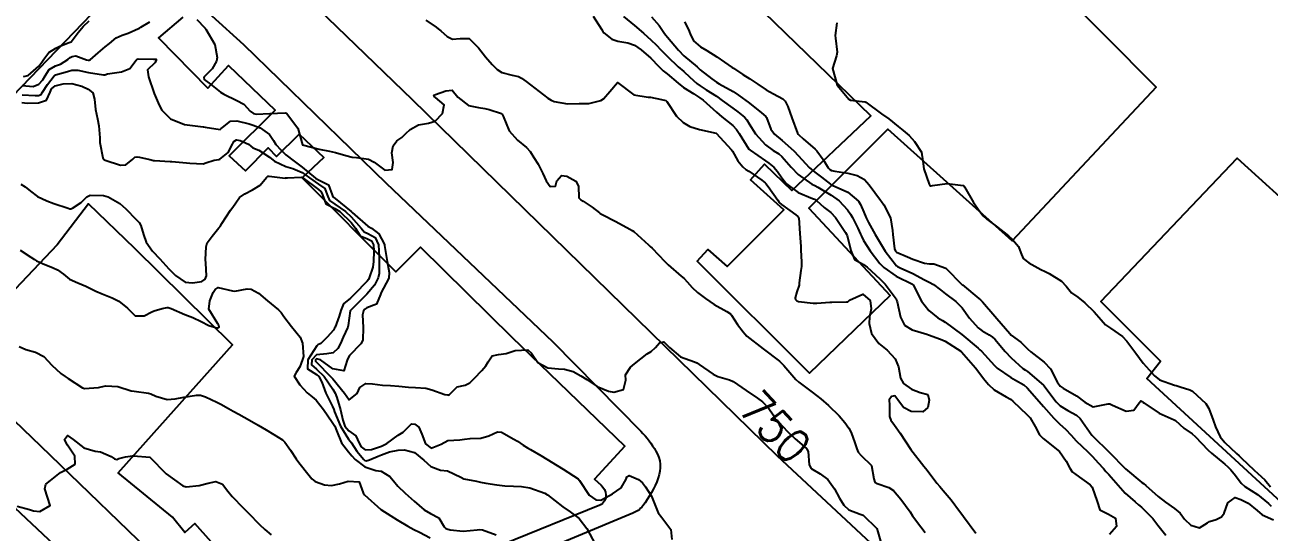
# Model space of a CAD drawing. Header units: metres. Extents: x 307586 to 320046, y 7427249 to 7434250.
# Drawn here: x 316696.3 to 316846.9, y 7432602.8 to 7432664.2 of the extents above; entities that cross this region are included whole.
import ezdxf
from ezdxf.enums import TextEntityAlignment as Align

# ---------------------------------------------------------------- set-up
doc = ezdxf.new("R2010")
doc.units = ezdxf.units.M
doc.header["$MEASUREMENT"] = 0
for name, color, linetype in [('Cotas', 45, 'Continuous'), ('Curvas de Nivel 1m', 11, 'Continuous'), ('Curvas de Nivel 5m', 15, 'Continuous'), ('Edificações', 30, 'Continuous'), ('Vias Primárias', 230, 'Continuous')]:
    doc.layers.add(name, color=color, linetype=linetype)
doc.styles.add('Style-STANDARD', font='STANDARD.shx')

msp = doc.modelspace()

# ---------------------------------------------------------------- linework, layer by layer
at = {"layer": 'Curvas de Nivel 1m', "flags": 128}
for points, elevation in [([(316696, 7432656.87), (316697.34, 7432656.76), (316698.01, 7432657.04), (316698.51, 7432657.58), (316698.8, 7432658.07), (316699.26, 7432658.83), (316700.03, 7432659.25), (316700.64, 7432659.46), (316701.51, 7432660.05), (316701.8, 7432660.29), (316702.05, 7432660.41), (316702.49, 7432660.47), (316703.8, 7432660.01), (316703.99, 7432659.96), (316704.04, 7432659.95), (316704.1, 7432659.95), (316704.22, 7432660.01), (316705.21, 7432660.84), (316706.06, 7432661.56), (316706.55, 7432661.98), (316707.39, 7432662.65), (316708.08, 7432662.98), (316708.81, 7432663.23), (316710.09, 7432663.77), (316710.2, 7432663.83), (316710.37, 7432663.94), (316711.43, 7432664.6)], 749), ([(316696.15, 7432657.98), (316696.73, 7432658.1), (316698.03, 7432659.22), (316698.4, 7432659.72), (316698.64, 7432660.07), (316699.22, 7432660.9), (316700.06, 7432661.41), (316700.49, 7432661.62), (316701.57, 7432662.04), (316701.93, 7432662.17), (316702.07, 7432662.33), (316702.79, 7432663.32), (316703.4, 7432664.02), (316704.1, 7432664.7)], 748), ([(316717.13, 7432664.88), (316718.09, 7432663.86), (316718.12, 7432663.84), (316718.21, 7432663.72), (316719.32, 7432661.83), (316719.6, 7432660.27), (316719.5, 7432659.83), (316718.97, 7432658.9), (316718.02, 7432657.94), (316717.96, 7432657.84), (316718.02, 7432657.61), (316718.8, 7432657.05), (316720, 7432656.1), (316720.41, 7432655.82), (316721.99, 7432655.09), (316722.82, 7432654.63), (316723.58, 7432653.78), (316723.97, 7432653.5), (316724.31, 7432653.42), (316725.97, 7432653.5), (316727.82, 7432653.58), (316727.97, 7432653.53), (316729.35, 7432651.71), (316729.92, 7432649.7), (316731.92, 7432649.2), (316733.19, 7432648.94), (316733.91, 7432648.77), (316735.14, 7432648.41), (316735.91, 7432648.21), (316736.45, 7432648.16), (316737.91, 7432647.98), (316738.6, 7432647.59), (316739.89, 7432646.62), (316740.76, 7432646.7), (316740.88, 7432647.57), (316740.73, 7432648.75), (316740.87, 7432649.57), (316741.33, 7432650.17), (316741.94, 7432650.6), (316742.43, 7432651.07), (316742.94, 7432651.55), (316743.96, 7432652.11), (316745.17, 7432652.31), (316745.96, 7432652.55), (316746.86, 7432653.5), (316747.05, 7432654.56), (316745.99, 7432655.42), (316745.9, 7432655.51), (316745.8, 7432655.71), (316746, 7432655.79), (316747.25, 7432656.24), (316748.01, 7432656.31), (316748.71, 7432655.47), (316749.98, 7432654.48), (316751.2, 7432654.23), (316751.98, 7432654.12), (316752.51, 7432653.97), (316753.97, 7432653.49), (316754.08, 7432653.41), (316754.19, 7432653.18), (316754.92, 7432651.4), (316755.94, 7432650.26), (316757, 7432649.37), (316757.44, 7432648.89), (316757.91, 7432648.19), (316758.43, 7432647.35), (316758.99, 7432646.25), (316759.4, 7432645.34), (316759.87, 7432644.68), (316760.51, 7432644.69), (316760.69, 7432645.33), (316761.23, 7432645.98), (316761.88, 7432645.92), (316762.98, 7432645.3), (316763.29, 7432644.72), (316763.34, 7432643.3), (316763.59, 7432643.03), (316763.85, 7432642.88), (316764.97, 7432642.15), (316765.83, 7432641.46), (316765.94, 7432641.38), (316766.15, 7432641.27), (316767.82, 7432640.44), (316769.53, 7432639.5), (316769.8, 7432639.35), (316770, 7432639.22), (316771.79, 7432637.61), (316771.99, 7432637.41), (316772.21, 7432637.19), (316773.76, 7432635.58), (316774.17, 7432635.17), (316775.74, 7432633.79), (316776.1, 7432633.51), (316776.47, 7432633.14), (316777.04, 7432632.45), (316777.72, 7432631.85), (316778.67, 7432631.11), (316779.7, 7432630.36), (316781.25, 7432629.52), (316781.69, 7432629.25), (316781.82, 7432629.08), (316782.55, 7432627.94), (316783.23, 7432627.06), (316783.42, 7432626.82), (316783.66, 7432626.56), (316785.64, 7432625.03), (316787.62, 7432623.53), (316788.16, 7432622.99), (316789.6, 7432621.3), (316789.95, 7432620.98), (316791.57, 7432619.75), (316792.62, 7432618.94), (316793.56, 7432618.14), (316794.82, 7432616.92), (316795.53, 7432616.08), (316796.02, 7432615.4), (316796.28, 7432614.9), (316796.75, 7432613.65), (316796.98, 7432612.89), (316797.12, 7432612.52), (316797.49, 7432612.1), (316798.74, 7432610.87), (316799.04, 7432609.27), (316799.16, 7432608.86), (316799.44, 7432608.7), (316800.84, 7432608.24), (316801.43, 7432607.85), (316802.31, 7432606.82), (316803.41, 7432605.27), (316803.73, 7432604.81), (316804.73, 7432603.45), (316805.26, 7432602.79)], 749), ([(316744.85, 7432664.78), (316746.1, 7432663.93), (316746.34, 7432663.75), (316746.65, 7432663.5), (316747.43, 7432662.83), (316748.08, 7432662.48), (316748.99, 7432662.56), (316750.08, 7432662.59), (316751.21, 7432661.45), (316752.06, 7432660.34), (316752.87, 7432659.43), (316753.45, 7432658.84), (316754.03, 7432658.45), (316755.29, 7432658.13), (316756.03, 7432657.96), (316756.42, 7432657.78), (316756.99, 7432657.38), (316758.01, 7432656.55), (316759.61, 7432655.34), (316759.99, 7432655.12), (316760.36, 7432654.96), (316761.99, 7432654.67), (316763.4, 7432654.72), (316763.99, 7432654.72), (316764.56, 7432654.71), (316765.99, 7432655.07), (316766.33, 7432655.26), (316767.08, 7432656.18), (316768.02, 7432657.24), (316770, 7432655.76), (316771.73, 7432655.47), (316772, 7432655.46), (316773.35, 7432655.18), (316773.89, 7432655.07), (316773.99, 7432654.97), (316775.18, 7432653.16), (316775.97, 7432652.39), (316776.76, 7432651.94), (316777.96, 7432651.56), (316779.95, 7432651.1), (316781.83, 7432649.08), (316781.92, 7432648.93), (316782.59, 7432647.75), (316783.18, 7432647.06), (316783.56, 7432646.72), (316783.9, 7432646.51), (316785.5, 7432645.43), (316785.88, 7432645.11), (316785.93, 7432645.07), (316785.95, 7432645.03), (316786.24, 7432644.66), (316787.4, 7432643.01), (316787.58, 7432642.73), (316787.85, 7432642.49), (316789.58, 7432641.24), (316789.83, 7432641.04), (316789.89, 7432640.98), (316789.95, 7432640.86), (316790.09, 7432638.98), (316790.2, 7432637.39), (316790.22, 7432636.98), (316790.29, 7432635.49), (316790.28, 7432634.97), (316790.22, 7432634.51), (316790.02, 7432632.98), (316790, 7432632.71), (316789.72, 7432631.91), (316789.52, 7432631.18), (316789.55, 7432630.98), (316789.71, 7432630.82), (316789.93, 7432630.75), (316791.71, 7432630.54), (316792.13, 7432630.53), (316793.71, 7432630.64), (316793.97, 7432630.67), (316795.71, 7432630.7), (316795.89, 7432630.72), (316796.07, 7432630.9), (316797.72, 7432631.62), (316798.61, 7432630.87), (316798.73, 7432629.84), (316798.51, 7432628.87), (316798.46, 7432628.09), (316798.77, 7432626.87), (316799.65, 7432625.66), (316800.63, 7432624.85), (316801.63, 7432623.81), (316802.01, 7432622.83), (316802.24, 7432621.47), (316802.61, 7432620.82), (316803.58, 7432620.14), (316804.65, 7432619.73), (316805.57, 7432619.5), (316805.74, 7432618.79), (316805.55, 7432617.9), (316804.97, 7432617.38), (316803.55, 7432617.41), (316802.64, 7432617.91), (316801.95, 7432618.83), (316801.57, 7432619.31), (316801.17, 7432619.25), (316800.89, 7432618.85), (316800.92, 7432618.21), (316800.91, 7432616.84), (316801.09, 7432616.39), (316801.53, 7432615.79), (316802.21, 7432614.82), (316803.49, 7432612.81), (316805.1, 7432610.79), (316805.47, 7432610.31), (316806.64, 7432608.77), (316807.01, 7432608.34), (316807.43, 7432607.88), (316808.37, 7432606.75), (316809.41, 7432605.37), (316809.68, 7432605.01), (316809.88, 7432604.73), (316811.37, 7432602.71)], 748), ([(316765.09, 7432665.28), (316766.1, 7432663.71), (316766.25, 7432663.42), (316766.36, 7432663.27), (316767.33, 7432662.5), (316768.08, 7432662.24), (316769.26, 7432662.05), (316770.08, 7432661.77), (316770.89, 7432661.21), (316772.06, 7432660.19), (316773.04, 7432659.18), (316773.54, 7432658.68), (316774.03, 7432658.28), (316775.38, 7432657.16), (316776.02, 7432656.64), (316777.27, 7432655.87), (316778, 7432655.41), (316778.38, 7432655.12), (316779.98, 7432653.67), (316780.66, 7432653.09), (316781.96, 7432652.04), (316782.43, 7432651.55), (316782.76, 7432651.07), (316783.92, 7432649.19), (316784.06, 7432649.05), (316785.91, 7432647.76), (316786.35, 7432647.47), (316786.92, 7432647.01), (316787.37, 7432646.48), (316787.89, 7432645.69), (316788.46, 7432644.99), (316789.87, 7432643.95), (316791.61, 7432643.21), (316791.86, 7432643.11), (316792.1, 7432642.96), (316793.04, 7432642.13), (316793.84, 7432641.53), (316794.4, 7432640.92), (316795.62, 7432639.1), (316795.73, 7432638.91), (316795.8, 7432638.69), (316796.18, 7432637.29), (316796.27, 7432636.9), (316796.71, 7432635.84), (316797.77, 7432635.2), (316798.22, 7432634.88), (316799.74, 7432633.48), (316800.41, 7432632.85), (316801.72, 7432631.06), (316801.79, 7432630.92), (316801.82, 7432630.84), (316801.86, 7432630.69), (316802.27, 7432628.83), (316802.74, 7432627.89), (316803.67, 7432627.3), (316805.44, 7432626.79), (316805.66, 7432626.72), (316807.09, 7432626.2), (316807.65, 7432625.93), (316809.55, 7432624.74), (316809.64, 7432624.66), (316811.33, 7432622.72), (316811.61, 7432622.35), (316812.29, 7432621.4), (316812.89, 7432620.7), (316813.58, 7432620.06), (316815.06, 7432619.19), (316815.57, 7432618.9), (316815.85, 7432618.67), (316816.73, 7432617.82), (316817.55, 7432617.08), (316817.93, 7432616.64), (316818.56, 7432615.6), (316819.09, 7432614.62), (316819.52, 7432614.14), (316821.49, 7432612.6), (316822.3, 7432611.4), (316822.76, 7432610.58), (316823.01, 7432610.12), (316823.47, 7432609.79), (316825.21, 7432608.55), (316825.45, 7432608.26), (316826.05, 7432606.54), (316826.39, 7432605.51), (316827.41, 7432605), (316828.27, 7432604.51), (316828.39, 7432603.51), (316827.55, 7432602.52)], 747), ([(316768.76, 7432665.23), (316770.1, 7432664.16), (316771.16, 7432663.21), (316772.08, 7432662.37), (316772.7, 7432661.81), (316773.3, 7432661.18), (316774.06, 7432660.39), (316775.38, 7432659.16), (316776.04, 7432658.57), (316776.78, 7432657.89), (316777.63, 7432657.13), (316778.02, 7432656.83), (316778.75, 7432656.37), (316780, 7432655.59), (316780.69, 7432655.09), (316781.98, 7432654.13), (316782.6, 7432653.69), (316783.38, 7432653.06), (316783.66, 7432652.74), (316783.96, 7432652.24), (316784.73, 7432651.04), (316785.93, 7432649.69), (316786.84, 7432649.02), (316787.53, 7432648.61), (316787.92, 7432648.28), (316789.03, 7432646.99), (316789.89, 7432646.1), (316791.52, 7432644.96), (316791.88, 7432644.78), (316792.24, 7432644.59), (316793.86, 7432643.62), (316794.82, 7432642.92), (316795.84, 7432641.85), (316796.23, 7432641.3), (316796.45, 7432640.9), (316797.09, 7432639.62), (316797.44, 7432638.89), (316797.55, 7432638.63), (316797.8, 7432638.11), (316798.58, 7432636.87), (316799.77, 7432635.33), (316800.25, 7432634.86), (316801.75, 7432633.82), (316803.71, 7432632.83), (316803.73, 7432632.82), (316803.75, 7432632.81), (316803.78, 7432632.77), (316804.79, 7432630.8), (316805.7, 7432629.64), (316806.77, 7432628.77), (316807.36, 7432628.44), (316807.68, 7432628.25), (316809.66, 7432626.74), (316811.65, 7432625.08), (316811.84, 7432624.91), (316812.04, 7432624.71), (316813.62, 7432622.98), (316813.95, 7432622.69), (316815.6, 7432621.56), (316816.16, 7432621.22), (316817.18, 7432620.65), (316817.59, 7432620.31), (316819.02, 7432618.63), (316819.56, 7432618.02), (316820.82, 7432616.61), (316821.54, 7432615.91), (316822.24, 7432615.3), (316822.89, 7432614.58), (316823.51, 7432613.88), (316824.91, 7432612.56), (316825.49, 7432611.98), (316826.17, 7432611.23), (316826.81, 7432610.53), (316827.12, 7432610.18), (316827.47, 7432609.8), (316828.58, 7432608.51), (316829.44, 7432607.55), (316830.63, 7432606.48), (316831.07, 7432606.13), (316831.42, 7432605.83), (316832.77, 7432604.46), (316833.39, 7432603.68), (316834.37, 7432602.44)], 746), ([(316776.11, 7432664.58), (316776.6, 7432663.65), (316776.8, 7432663.14), (316777.23, 7432662.28), (316778.08, 7432661.55), (316778.84, 7432661.11), (316780.06, 7432660.35), (316781.91, 7432659.08), (316782.04, 7432658.98), (316783.19, 7432658.21), (316784.03, 7432657.69), (316785, 7432657.04), (316786.02, 7432656.35), (316786.88, 7432655.88), (316788.01, 7432655.29), (316788.31, 7432655), (316788.64, 7432654.34), (316789.13, 7432652.99), (316789.81, 7432651.13), (316789.88, 7432650.98), (316789.95, 7432650.9), (316790.48, 7432650.44), (316791.93, 7432649.19), (316792.15, 7432648.96), (316792.91, 7432647.94), (316793.5, 7432646.94), (316793.7, 7432646.73), (316793.9, 7432646.61), (316794.32, 7432646.5), (316795.9, 7432646.28), (316797.02, 7432646.01), (316797.89, 7432645.5), (316798.47, 7432644.87), (316799.86, 7432643), (316799.96, 7432642.86), (316800.26, 7432642.44), (316801.05, 7432640.85), (316801.3, 7432639.35), (316801.34, 7432638.84), (316801.53, 7432637.1), (316801.64, 7432636.84), (316801.78, 7432636.71), (316803.1, 7432636.14), (316803.77, 7432635.88), (316805.17, 7432635.39), (316805.77, 7432635.32), (316806.28, 7432635.29), (316807.76, 7432634.76), (316809.73, 7432632.77), (316809.76, 7432632.74), (316811.72, 7432631.12), (316811.94, 7432630.94), (316812.18, 7432630.71), (316813.69, 7432628.98), (316813.93, 7432628.69), (316815.47, 7432626.87), (316815.64, 7432626.67), (316815.66, 7432626.65), (316816.8, 7432625.8), (316817.65, 7432624.98), (316818.01, 7432624.64), (316819.62, 7432623.41), (316820.39, 7432622.61), (316821.26, 7432620.94), (316821.49, 7432620.6), (316821.59, 7432620.49), (316821.95, 7432620.24), (316823.57, 7432619.31), (316824.55, 7432618.56), (316825.56, 7432618.01), (316827.38, 7432618.34), (316827.57, 7432618.36), (316827.89, 7432618.2), (316829.56, 7432617.45), (316830.48, 7432617.57), (316831.13, 7432618.48), (316831.33, 7432618.72), (316831.57, 7432618.58), (316831.63, 7432618.53), (316831.69, 7432618.48), (316833.55, 7432617.23), (316835.38, 7432616.43), (316835.54, 7432616.32), (316836.52, 7432615.41), (316837.53, 7432614.74), (316837.92, 7432614.4), (316839.5, 7432612.74), (316839.89, 7432612.38), (316841.48, 7432611.03), (316841.84, 7432610.72), (316842.22, 7432610.35), (316842.79, 7432609.66), (316843.46, 7432608.74), (316843.93, 7432608.33), (316845.44, 7432607.37), (316846.77, 7432606.29), (316847.11, 7432605.97)], 744), ([(316794.56, 7432664.48), (316794.37, 7432662.93), (316794.39, 7432662.63), (316794.59, 7432660.92), (316794.52, 7432660.47), (316794.04, 7432658.93), (316794.6, 7432656.92), (316796.01, 7432655.23), (316796.22, 7432655.13), (316798, 7432654.92), (316798.07, 7432654.88), (316799.98, 7432653.47), (316800.83, 7432652.85), (316801.96, 7432651.92), (316802.58, 7432651.45), (316803.29, 7432650.82), (316803.94, 7432650.1), (316804.82, 7432648.8), (316804.98, 7432647.73), (316805.09, 7432646.8), (316805.72, 7432644.96), (316805.81, 7432644.79), (316805.88, 7432644.73), (316805.95, 7432644.73), (316806.14, 7432644.79), (316807.89, 7432645.02), (316809.83, 7432644.8), (316809.88, 7432644.78), (316809.93, 7432644.74), (316810.01, 7432644.61), (316811.08, 7432642.73), (316811.84, 7432641.64), (316812.25, 7432641.13), (316812.71, 7432640.71), (316813.82, 7432639.87), (316815.31, 7432638.67), (316815.8, 7432638.23), (316816.52, 7432637.39), (316816.82, 7432636.65), (316817.08, 7432635.96), (316817.77, 7432635.41), (316819.25, 7432634.63), (316819.76, 7432634.38), (316820.23, 7432634.14), (316821.74, 7432633.2), (316822.32, 7432632.59), (316822.94, 7432631.79), (316823.72, 7432631.26), (316824.57, 7432630.56), (316825.7, 7432629.48), (316826.54, 7432628.54), (316827.07, 7432627.92), (316827.67, 7432627.53), (316829.12, 7432626.51), (316829.66, 7432625.94), (316830.74, 7432624.49), (316831.63, 7432623.29), (316832.34, 7432622.47), (316832.95, 7432621.8), (316833.6, 7432621.26), (316835.42, 7432620.6), (316835.59, 7432620.57), (316835.71, 7432620.55), (316836.1, 7432620.42), (316837.25, 7432620.06), (316837.59, 7432619.87), (316839.18, 7432618.38), (316839.56, 7432617.8), (316840.1, 7432616.37), (316840.35, 7432615.55), (316840.93, 7432614.37), (316841.51, 7432613.69), (316842.92, 7432612.34), (316843.22, 7432612.06), (316843.49, 7432611.82), (316845.04, 7432610.31), (316845.47, 7432609.92), (316846.32, 7432609.15), (316847.04, 7432608.29)], 743), ([(316695.98, 7432654.82), (316696.62, 7432654.74), (316697.98, 7432654.78), (316698.94, 7432655.11), (316699.38, 7432656.07), (316699.57, 7432656.49), (316700, 7432656.83), (316700.98, 7432657.08), (316702.01, 7432657.11), (316703.23, 7432656.8), (316704, 7432656.45), (316704.55, 7432656), (316704.76, 7432655.23), (316704.89, 7432654), (316705.11, 7432652.85), (316705.26, 7432652), (316705.39, 7432650.54), (316705.41, 7432650), (316705.75, 7432648.14), (316705.81, 7432647.99), (316705.9, 7432647.91), (316706.04, 7432647.85), (316707.89, 7432647.25), (316708.56, 7432647.29), (316709.39, 7432647.95), (316709.64, 7432648.21), (316709.91, 7432648.27), (316710.19, 7432648.23), (316711.46, 7432647.92), (316711.9, 7432647.82), (316712, 7432647.81), (316713.9, 7432647.7), (316714.1, 7432647.69), (316715.9, 7432647.54), (316716.28, 7432647.49), (316717.9, 7432647.42), (316718.23, 7432647.51), (316719.24, 7432647.83), (316719.79, 7432647.94), (316719.9, 7432647.98), (316720.94, 7432648.78), (316721.43, 7432649.8), (316721.61, 7432650.12), (316721.93, 7432650.29), (316722.37, 7432650.23), (316723.37, 7432649.78), (316723.68, 7432649.54), (316723.92, 7432649.36), (316724.64, 7432649.04), (316725.91, 7432648.22), (316726.17, 7432648.01), (316726.53, 7432647.74), (316727.89, 7432647.09), (316728.74, 7432646.86), (316729.88, 7432646.35), (316730.75, 7432645.69), (316731.87, 7432644.94), (316732.63, 7432644.43), (316732.91, 7432643.66), (316733.17, 7432642.98), (316733.84, 7432642.52), (316735.11, 7432641.64), (316735.82, 7432640.97), (316737.01, 7432639.61), (316737.37, 7432639.18), (316737.8, 7432638.98), (316738.7, 7432638.49), (316739.1, 7432637.59), (316739.18, 7432636.16), (316739.19, 7432635.59), (316739.18, 7432634.15), (316739.07, 7432633.59), (316738.61, 7432632.71), (316737.71, 7432631.64), (316737.67, 7432631.6), (316736.7, 7432630.61), (316735.68, 7432629.63), (316735.46, 7432627.84), (316735.4, 7432627.63), (316734.84, 7432626.44), (316734.5, 7432625.64), (316734.2, 7432625.07), (316733.62, 7432624.54), (316732.87, 7432624.41), (316731.62, 7432624.28), (316731.03, 7432623.68), (316730.99, 7432623.06), (316731.6, 7432622.54), (316732.53, 7432621.66), (316733.57, 7432620.12), (316733.85, 7432619.65), (316734.07, 7432619.13), (316734.52, 7432617.64), (316734.78, 7432616.39), (316735.04, 7432615.63), (316735.51, 7432615.09), (316736.37, 7432614.49), (316736.78, 7432613.61), (316737.01, 7432613.13), (316737.48, 7432612.79), (316738.25, 7432612.83), (316739.49, 7432613.24), (316740.12, 7432613.57), (316741.5, 7432614.55), (316742.11, 7432614.94), (316742.69, 7432615.54), (316743.12, 7432615.93), (316743.52, 7432615.91), (316744, 7432615.53), (316744.34, 7432614.69), (316744.8, 7432613.52), (316745.49, 7432613), (316746.68, 7432613.49), (316747.5, 7432613.9), (316748.95, 7432614.01), (316749.5, 7432614.06), (316750.2, 7432614.15), (316751.5, 7432614.2), (316752.45, 7432614.47), (316753.51, 7432614.98), (316754, 7432614.91), (316755.5, 7432614.09), (316755.94, 7432613.83), (316756.63, 7432613.37), (316757.15, 7432613.03), (316757.49, 7432612.83), (316758.74, 7432612.09), (316759.48, 7432611.65), (316759.67, 7432611.53), (316759.99, 7432611.33), (316761.46, 7432610.43), (316763.28, 7432609.29), (316763.44, 7432609.09), (316764.6, 7432607.28), (316765.41, 7432606.73), (316765.99, 7432606.68), (316767.04, 7432607.25), (316767.43, 7432607.47), (316768.47, 7432608.19), (316769.06, 7432609.22), (316769.17, 7432609.5), (316769.45, 7432609.69), (316770.56, 7432609.2), (316771.04, 7432608.79), (316771.43, 7432608.29), (316772.12, 7432607.18), (316772.61, 7432605.98), (316772.95, 7432605.17), (316773.39, 7432604.61), (316774.46, 7432603.16), (316774.59, 7432601.93)], 751), ([(316695.86, 7432644.95), (316696.38, 7432644.62), (316696.99, 7432644.09), (316697.84, 7432643.46), (316698.98, 7432642.92), (316699.83, 7432642.62), (316701.56, 7432642.03), (316701.76, 7432641.97), (316701.82, 7432641.96), (316701.88, 7432641.97), (316702.08, 7432642.03), (316703.14, 7432642.71), (316703.84, 7432643.42), (316704.24, 7432643.61), (316705.85, 7432643.59), (316706.42, 7432643.41), (316707.83, 7432642.6), (316708.55, 7432641.95), (316709.81, 7432640.68), (316710.16, 7432640.29), (316710.37, 7432639.93), (316710.7, 7432638.84), (316711, 7432637.92), (316711.77, 7432636.84), (316712.66, 7432635.9), (316713.74, 7432634.71), (316714.56, 7432633.88), (316715.72, 7432633.1), (316716.6, 7432632.98), (316717.72, 7432633.18), (316718.13, 7432633.43), (316718.29, 7432633.83), (316718.22, 7432635.37), (316718.19, 7432635.84), (316718.25, 7432637.36), (316718.39, 7432637.83), (316718.97, 7432638.65), (316719.8, 7432639.64), (316719.94, 7432639.82), (316720.17, 7432640.18), (316721.22, 7432641.8), (316721.47, 7432642.16), (316721.84, 7432642.7), (316722.31, 7432643.32), (316722.93, 7432643.78), (316723.86, 7432644.24), (316724.78, 7432644.84), (316725.55, 7432645.75), (316725.73, 7432645.9), (316725.88, 7432645.93), (316727.5, 7432645.73), (316727.83, 7432645.68), (316727.87, 7432645.7), (316727.89, 7432645.7), (316728.09, 7432645.72), (316729.77, 7432645.8), (316729.87, 7432645.77), (316729.96, 7432645.7), (316731.86, 7432644.28), (316732.19, 7432644.01), (316732.32, 7432643.67), (316732.74, 7432642.56), (316733.84, 7432642), (316734.44, 7432641.64), (316735.81, 7432640.31), (316736.31, 7432639.62), (316736.88, 7432638.7), (316737.79, 7432638.32), (316738.27, 7432638.08), (316738.49, 7432637.59), (316738.53, 7432636.84), (316738.51, 7432635.59), (316738.43, 7432634.9), (316738, 7432633.6), (316737.91, 7432633.42), (316737.73, 7432633.2), (316736.22, 7432631.62), (316735.97, 7432631.37), (316735.71, 7432631.16), (316734.89, 7432630.45), (316734.54, 7432629.64), (316734.37, 7432628.95), (316733.86, 7432627.65), (316733.8, 7432627.51), (316733.66, 7432627.27), (316732.9, 7432626.41), (316732.13, 7432625.67), (316731.79, 7432625.51), (316731.63, 7432625.37), (316730.58, 7432623.69), (316730.51, 7432622.59), (316731.6, 7432621.91), (316731.9, 7432621.67), (316732.27, 7432620.97), (316732.75, 7432619.66), (316733.55, 7432618.04), (316733.71, 7432617.65), (316733.78, 7432617.4), (316734.5, 7432615.64), (316735.5, 7432614.07), (316735.7, 7432613.83), (316735.84, 7432613.62), (316736.48, 7432612.61), (316737.32, 7432611.6), (316737.47, 7432611.48), (316737.63, 7432611.44), (316738.04, 7432611.59), (316739.06, 7432612), (316739.48, 7432612.16), (316740.45, 7432612.53), (316741.48, 7432612.73), (316742.26, 7432612.77), (316743.48, 7432612.48), (316744.58, 7432611.52), (316745.46, 7432610.75), (316746.6, 7432610.34), (316747.45, 7432610.25), (316749.06, 7432609.46), (316749.44, 7432609.29), (316750.98, 7432608.98), (316751.44, 7432608.89), (316752.1, 7432608.76), (316753.43, 7432608.54), (316754.41, 7432608.42), (316755.43, 7432608.38), (316756.41, 7432608.35), (316757.43, 7432608.19), (316759.24, 7432607.53), (316759.42, 7432607.42), (316759.48, 7432607.39), (316759.55, 7432607.34), (316761.4, 7432605.87), (316762.29, 7432605.3), (316763.38, 7432604.49), (316764.31, 7432603.28), (316765.35, 7432601.27)], 752), ([(316695.77, 7432636.95), (316697.07, 7432636.09), (316697.48, 7432635.82), (316697.75, 7432635.67), (316698.47, 7432635.34), (316699.74, 7432634.8), (316700.26, 7432634.57), (316700.99, 7432634.04), (316701.72, 7432633.45), (316702.73, 7432633.01), (316703.71, 7432632.58), (316704.93, 7432632), (316705.7, 7432631.65), (316706.89, 7432631.17), (316707.69, 7432630.8), (316708.73, 7432629.95), (316709.67, 7432628.99), (316710.75, 7432629), (316711.68, 7432629.5), (316711.96, 7432629.62), (316712.92, 7432629.9), (316713.55, 7432630.03), (316713.68, 7432630), (316714.04, 7432629.89), (316715.68, 7432629.17), (316716.63, 7432628.81), (316717.67, 7432628.31), (316718.58, 7432627.83), (316719.66, 7432627.51), (316719.85, 7432627.63), (316719.8, 7432627.82), (316719.76, 7432627.91), (316719.66, 7432628.02), (316718.58, 7432629.83), (316718.69, 7432630.83), (316719.11, 7432631.83), (316719.35, 7432632.19), (316719.71, 7432632.43), (316721.45, 7432632.05), (316721.71, 7432632.01), (316723.21, 7432632.28), (316723.72, 7432632.22), (316724.59, 7432631.76), (316725.7, 7432630.84), (316727.01, 7432629.73), (316727.35, 7432629.39), (316727.67, 7432628.92), (316728.57, 7432627.71), (316729.64, 7432626.41), (316729.92, 7432625.7), (316730.03, 7432624.1), (316729.92, 7432623.7), (316729.6, 7432622.82), (316729.15, 7432622.15), (316728.89, 7432621.71), (316729.58, 7432620.66), (316730.49, 7432619.69), (316731.09, 7432619.21), (316731.55, 7432618.8), (316732.46, 7432617.66), (316733.52, 7432616.15), (316733.81, 7432615.65), (316734.04, 7432615.11), (316734.62, 7432613.64), (316735.48, 7432612.55), (316735.9, 7432612.05), (316736.28, 7432611.62), (316737.46, 7432610.72), (316738.77, 7432610.27), (316739.45, 7432610.19), (316740.48, 7432609.56), (316740.92, 7432609.04), (316741.43, 7432608.4), (316742.33, 7432607.54), (316743.41, 7432606.58), (316744.62, 7432605.52), (316745.39, 7432605.08), (316746.42, 7432604.54), (316747.05, 7432603.48), (316747.2, 7432603.31), (316747.37, 7432603.22), (316747.76, 7432603.09), (316749.37, 7432602.93), (316751.06, 7432603.12), (316751.37, 7432603.14), (316751.7, 7432603.09), (316753.36, 7432602.48)], 753), ([(316695.62, 7432625.31), (316696.45, 7432624.93), (316697.62, 7432624.6), (316698.63, 7432624.07), (316699.6, 7432623.04), (316700.68, 7432622.04), (316701.21, 7432621.67), (316701.58, 7432621.41), (316703.31, 7432620.27), (316703.56, 7432620.21), (316705.23, 7432620.33), (316705.57, 7432620.41), (316706.12, 7432620.53), (316707.57, 7432620.45), (316709.17, 7432619.94), (316709.56, 7432619.87), (316711.27, 7432619.63), (316711.56, 7432619.55), (316712.18, 7432619.28), (316713.55, 7432618.86), (316714.5, 7432618.94), (316715.56, 7432619.15), (316717.11, 7432619.4), (316717.56, 7432619.41), (316718.17, 7432619.22), (316719.55, 7432618.56), (316720.04, 7432618.31), (316720.97, 7432617.8), (316721.54, 7432617.48), (316722.2, 7432617.12), (316723.52, 7432616.38), (316724.57, 7432615.76), (316725.51, 7432615.2), (316726.43, 7432614.66), (316727.5, 7432613.99), (316727.78, 7432613.72), (316728.45, 7432612.74), (316729.14, 7432611.7), (316729.47, 7432611.26), (316730.73, 7432609.68), (316731.05, 7432609.28), (316731.44, 7432608.94), (316732.56, 7432608.53), (316733.43, 7432608.46), (316734.41, 7432608.67), (316735.44, 7432608.99), (316736.76, 7432608.93), (316737.25, 7432607.6), (316737.42, 7432607.35), (316739.39, 7432605.58), (316740.62, 7432604.8), (316741.38, 7432604.32), (316742.67, 7432603.54), (316743.37, 7432603.15), (316744.06, 7432602.83), (316745.36, 7432602.15)], 754)]:
    msp.add_lwpolyline(points, dxfattribs=dict(at, elevation=elevation))
at = {"layer": 'Curvas de Nivel 5m', "flags": 128}
for points, elevation in [([(316772.15, 7432665.2), (316773.07, 7432664.16), (316773.72, 7432663.18), (316773.89, 7432662.97), (316774.09, 7432662.75), (316775.39, 7432661.16), (316776.06, 7432660.49), (316777.65, 7432659.13), (316777.86, 7432658.94), (316778.04, 7432658.78), (316779.43, 7432657.71), (316780.02, 7432657.29), (316780.33, 7432657.1), (316782.01, 7432656.15), (316782.66, 7432655.73), (316783.55, 7432655.06), (316783.82, 7432654.87), (316784, 7432654.75), (316785.45, 7432653.57), (316785.97, 7432653.15), (316786.06, 7432653.03), (316786.56, 7432651.62), (316787, 7432651.01), (316787.94, 7432650.23), (316789.34, 7432648.99), (316789.92, 7432648.36), (316791.2, 7432646.97), (316791.9, 7432646.4), (316792.72, 7432645.78), (316793.79, 7432644.93), (316793.88, 7432644.87), (316794, 7432644.81), (316795.87, 7432643.99), (316797.18, 7432642.89), (316797.44, 7432642.48), (316797.84, 7432641.55), (316798.12, 7432640.88), (316798.38, 7432640.31), (316799.18, 7432638.87), (316799.79, 7432637.83), (316800.41, 7432636.85), (316801.77, 7432635.07), (316801.89, 7432634.97), (316802.2, 7432634.83), (316803.75, 7432634.13), (316805.16, 7432633.37), (316805.74, 7432633.08), (316806.26, 7432632.78), (316807.1, 7432632.14), (316807.72, 7432631.68), (316808.97, 7432630.75), (316809.7, 7432629.97), (316810.62, 7432628.73), (316811.67, 7432627.54), (316812.14, 7432627.18), (316812.98, 7432626.7), (316813.39, 7432626.42), (316813.66, 7432626.17), (316814.91, 7432624.68), (316815.63, 7432623.94), (316817.06, 7432622.65), (316817.39, 7432622.42), (316817.61, 7432622.26), (316819.56, 7432620.62), (316819.59, 7432620.59), (316821.08, 7432618.6), (316821.56, 7432618.12), (316822.5, 7432617.53), (316823.55, 7432616.97), (316824, 7432616.57), (316825.13, 7432614.95), (316825.4, 7432614.55), (316825.52, 7432614.42), (316827.49, 7432612.52), (316829.47, 7432610.5), (316831.46, 7432608.85), (316831.67, 7432608.7), (316831.95, 7432608.47), (316833.43, 7432607.13), (316834.3, 7432606.44), (316835.42, 7432605.67), (316836.11, 7432605.12), (316836.6, 7432604.41), (316837.39, 7432603.67), (316838.42, 7432603.36), (316839.4, 7432603.94), (316839.64, 7432604.13), (316840.46, 7432604.37), (316841.11, 7432604.66), (316841.41, 7432605.12), (316841.86, 7432606.35), (316842.76, 7432607.01), (316843.43, 7432606.78), (316844.32, 7432606.32), (316845.41, 7432605.44), (316846.03, 7432604.92), (316847.4, 7432604.32)], 745), ([(316695.99, 7432655.74), (316697.56, 7432655.66), (316697.99, 7432655.68), (316698.29, 7432655.78), (316698.48, 7432656.08), (316699.06, 7432657.02), (316699.88, 7432658.06), (316699.95, 7432658.14), (316700.02, 7432658.18), (316701.48, 7432658.6), (316702.03, 7432658.75), (316702.74, 7432658.74), (316704.03, 7432658.48), (316705.85, 7432658.17), (316706.02, 7432658.18), (316706.33, 7432658.29), (316708.03, 7432658.56), (316709.03, 7432658.95), (316709.78, 7432659.94), (316709.91, 7432660.08), (316710.04, 7432660.11), (316711.91, 7432660.06), (316712.04, 7432660.07), (316712.2, 7432660.07), (316712.23, 7432659.92), (316712.04, 7432659.63), (316711.17, 7432658.79), (316711.3, 7432657.93), (316711.99, 7432655.92), (316712.58, 7432654.51), (316712.91, 7432653.91), (316713.96, 7432652.86), (316715.65, 7432652.17), (316715.95, 7432652.12), (316717.9, 7432651.89), (316717.94, 7432651.88), (316718.15, 7432651.84), (316719.94, 7432651.57), (316720.09, 7432651.67), (316720.23, 7432651.82), (316721.21, 7432652.55), (316721.96, 7432652.63), (316723.47, 7432652.25), (316723.95, 7432652.1), (316724.78, 7432651.76), (316725.93, 7432650.94), (316726.41, 7432650.22), (316726.69, 7432649.74), (316727.28, 7432649.09), (316727.91, 7432648.48), (316728.89, 7432647.71), (316729.89, 7432647.02), (316731.47, 7432645.68), (316731.87, 7432645.46), (316733.06, 7432644.86), (316733.5, 7432643.66), (316733.59, 7432643.4), (316733.85, 7432643.19), (316735.82, 7432641.63), (316735.94, 7432641.52), (316737.81, 7432639.86), (316738.28, 7432639.6), (316739.15, 7432638.94), (316739.78, 7432637.72), (316739.82, 7432637.62), (316739.84, 7432637.58), (316739.85, 7432637.52), (316740.15, 7432635.57), (316740.42, 7432634.25), (316740.37, 7432633.57), (316739.72, 7432632.34), (316739.44, 7432631.85), (316739.35, 7432631.58), (316738.87, 7432630.41), (316737.69, 7432629.96), (316737.46, 7432629.83), (316737.29, 7432629.61), (316737.19, 7432629.12), (316737.27, 7432627.61), (316737.2, 7432626.05), (316736.98, 7432625.61), (316735.62, 7432624.19), (316735.4, 7432623.84), (316735.33, 7432623.63), (316734.9, 7432622.34), (316733.6, 7432622.6), (316732.11, 7432623.67), (316731.61, 7432623.79), (316731.48, 7432623.67), (316731.47, 7432623.53), (316731.61, 7432623.39), (316733.32, 7432621.65), (316733.59, 7432621.37), (316735.01, 7432619.64), (316735.55, 7432618.83), (316736.54, 7432619.62), (316736.85, 7432620.33), (316737.58, 7432620.82), (316738.38, 7432620.79), (316739.58, 7432620.63), (316740.58, 7432620.57), (316741.58, 7432620.51), (316742.73, 7432620.38), (316743.57, 7432620.33), (316744.85, 7432620.24), (316745.57, 7432620.04), (316747.14, 7432619.49), (316747.51, 7432619.43), (316747.56, 7432619.42), (316747.61, 7432619.43), (316747.7, 7432619.48), (316748.63, 7432620.41), (316749.58, 7432620.61), (316750.14, 7432620.89), (316750.71, 7432621.44), (316751.6, 7432622.38), (316752.09, 7432622.94), (316752.37, 7432623.42), (316752.87, 7432624.17), (316753.62, 7432624.34), (316754.56, 7432624.46), (316755.63, 7432624.81), (316757.17, 7432624.9), (316757.62, 7432624.5), (316758.37, 7432623.35), (316759.61, 7432622.7), (316760.87, 7432622.58), (316761.61, 7432622.54), (316762.65, 7432622.25), (316763.6, 7432621.76), (316764.3, 7432621.28), (316765.58, 7432620.46), (316766.94, 7432619.88), (316767.57, 7432619.77), (316768.73, 7432620.08), (316769.05, 7432621.23), (316768.98, 7432621.85), (316769.61, 7432622.8), (316770.06, 7432623.21), (316771.62, 7432624.4), (316772.11, 7432624.7), (316772.64, 7432625.18), (316773.09, 7432625.73), (316773.64, 7432625.87), (316774.31, 7432625.16), (316775.63, 7432624.05), (316777.32, 7432623.42), (316777.62, 7432623.3), (316777.92, 7432623.12), (316779.6, 7432621.94), (316780.18, 7432621.67), (316781.59, 7432621.27), (316782, 7432621.07), (316783.58, 7432619.95), (316784.98, 7432619.04), (316785.56, 7432618.59), (316786.34, 7432617.8), (316786.85, 7432617.01), (316787.07, 7432616.54), (316787.53, 7432616.13), (316788.6, 7432614.99), (316789.51, 7432614.11), (316790.87, 7432612.96), (316791.1, 7432612.57), (316791.23, 7432610.95), (316791.47, 7432610.54), (316792.53, 7432609.86), (316793.45, 7432609.18), (316793.69, 7432608.93), (316794.28, 7432608.08), (316794.9, 7432606.92), (316795.41, 7432606.07), (316796.01, 7432605.51), (316797.4, 7432604.99), (316797.76, 7432604.88), (316799.38, 7432603.25), (316799.5, 7432602.86), (316799.94, 7432601.43)], 750), ([(316695.39, 7432605.96), (316696.88, 7432605.58), (316697.39, 7432605.41), (316698.12, 7432605.34), (316699.39, 7432606.06), (316698.74, 7432608.07), (316698.88, 7432608.61), (316699.43, 7432609.09), (316700.64, 7432610.04), (316701.45, 7432610.44), (316702.41, 7432611.06), (316702.37, 7432612.02), (316701.48, 7432613.35), (316701.13, 7432614.04), (316701.5, 7432614.53), (316702.17, 7432614.02), (316703.48, 7432613.01), (316704.82, 7432612.64), (316705.47, 7432612.53), (316706.77, 7432611.97), (316707.19, 7432611.69), (316707.46, 7432611.62), (316707.7, 7432611.72), (316708.51, 7432611.95), (316709.34, 7432612.07), (316709.46, 7432612.07), (316711.46, 7432611.91), (316713.44, 7432609.89), (316715.43, 7432608.43), (316715.86, 7432608.3), (316717.43, 7432608.46), (316718.5, 7432608.76), (316719.43, 7432608.96), (316720.23, 7432608.61), (316720.87, 7432607.8), (316721.41, 7432607.12), (316722.72, 7432605.78), (316723.39, 7432605.1), (316724.7, 7432603.76), (316725.37, 7432603.16), (316726.13, 7432602.51)], 755)]:
    msp.add_lwpolyline(points, dxfattribs=dict(at, elevation=elevation))
at = {"layer": 'Edificações'}
for points in [[(316745.68, 7432704.61), (316772.46, 7432731.25), (316777.22, 7432726.5), (316787.78, 7432737.04), (316800.27, 7432724.57), (316805.33, 7432729.91), (316817.38, 7432718.77), (316812.47, 7432712.53), (316818.57, 7432705.7), (316801.9, 7432688.25), (316833.18, 7432656.69), (316815.77, 7432638.1), (316800.73, 7432651.59), (316791.16, 7432642.03), (316801.01, 7432631.45), (316791.25, 7432622.06), (316777.65, 7432635.64), (316778.97, 7432637.05), (316781.31, 7432634.98), (316788.16, 7432641.82), (316784.13, 7432645.48), (316785.81, 7432647.35), (316789.1, 7432644.17), (316798.66, 7432653.22)], [(316859.54, 7432596.12), (316832.07, 7432621.42), (316833.72, 7432623.52), (316826.49, 7432630.75), (316843, 7432648.08), (316851.17, 7432640.66), (316868.53, 7432658.76), (316891.37, 7432638.17), (316886.82, 7432633.63), (316891.84, 7432628.03)]]:
    msp.add_lwpolyline(points, close=True, dxfattribs=at)
for points in [[(316701.55, 7432673.81), (316691.64, 7432663.16), (316690.79, 7432664.13), (316686.43, 7432660.01), (316692.73, 7432653.44), (316709.68, 7432671.05)], [(316723.14, 7432596.85), (316716.89, 7432603.85), (316715.7, 7432602.77), (316714.18, 7432604.65), (316707.62, 7432610), (316709.97, 7432612.64), (316721.46, 7432625.48), (316709.64, 7432637.16), (316704.04, 7432642.58), (316700.22, 7432637.58), (316688.61, 7432625.39)]]:
    msp.add_lwpolyline(points, dxfattribs=at)
msp.add_lwpolyline([(316715.43, 7432665.15), (316712.5, 7432662.64), (316718.46, 7432656.57), (316720.98, 7432659.32), (316726.61, 7432653.92), (316721.05, 7432648.37), (316723, 7432646.54), (316725.75, 7432649.34), (316726.78, 7432648.31), (316729.53, 7432651), (316732.51, 7432648.18), (316729.88, 7432645.72), (316741.22, 7432634.34), (316744.21, 7432637.3), (316755.26, 7432626.43), (316768.91, 7432613.24), (316765.24, 7432609.24), (316766.04, 7432608.5, -0.181407), (316766.62, 7432607.35, -0.331079), (316765.87, 7432606.09), (316754.17, 7432601.33)], format="xyb", dxfattribs=at)
at = {"layer": 'Vias Primárias'}
msp.add_lwpolyline([(316697.56, 7432699.27), (316743.18, 7432655.2), (316787.35, 7432612.04), (316832.64, 7432569.82), (316832.81, 7432568.11), (316848.45, 7432551.7), (316862.55, 7432538.1), (316877.1, 7432523.76), (316885.89, 7432514.79), (316900.86, 7432499.23), (316918.89, 7432481.76), (316952.59, 7432444.18), (316973.16, 7432421.67), (317000.99, 7432391.91), (317018.52, 7432372.6), (317038.53, 7432351.03), (317042.36, 7432350.98)], dxfattribs=at)
msp.add_lwpolyline([(316697.56, 7432699.27), (316743.18, 7432655.2), (316787.35, 7432612.04), (316832.64, 7432569.82), (316832.81, 7432568.11), (316848.45, 7432551.7), (316862.55, 7432538.1), (316877.1, 7432523.76), (316885.89, 7432514.79), (316900.86, 7432499.23), (316918.89, 7432481.76), (316952.59, 7432444.18), (316973.16, 7432421.67), (317000.99, 7432391.91), (317018.52, 7432372.6), (317038.53, 7432351.03), (317042.36, 7432350.98)], dxfattribs=at)
for points, elevation in [([(316707.47, 7432675.77), (316722.78, 7432661.84), (316740.04, 7432645.08), (316760.22, 7432625.84), (316770.84, 7432615.04, -0.06203), (316772.68, 7432612.63, -0.227117), (316772.95, 7432609.38, -0.071397), (316771.07, 7432605.99, -0.147234), (316769.86, 7432605.11), (316755.76, 7432599.21), (316738.44, 7432590.92), (316730.14, 7432587.69, -0.154901), (316725.95, 7432587.42, -0.107148), (316723.77, 7432588.49), (316713.56, 7432598.46), (316698.25, 7432613.23), (316684.48, 7432626.45), (316673.94, 7432636.73), (316664.1, 7432646.13), (316653.46, 7432656.24), (316641.77, 7432667.62)], 750.26), ([(316707.47, 7432675.77), (316722.78, 7432661.84), (316740.04, 7432645.08), (316760.22, 7432625.84), (316770.84, 7432615.04, -0.06203), (316772.68, 7432612.63, -0.227117), (316772.95, 7432609.38, -0.071397), (316771.07, 7432605.99, -0.147234), (316769.86, 7432605.11), (316755.76, 7432599.21), (316738.44, 7432590.92), (316730.14, 7432587.69, -0.154901), (316725.95, 7432587.42, -0.107148), (316723.77, 7432588.49), (316713.56, 7432598.46), (316698.25, 7432613.23), (316684.48, 7432626.45), (316673.94, 7432636.73), (316664.1, 7432646.13), (316653.46, 7432656.24), (316641.77, 7432667.62)], 750.26), ([(316696.02, 7432572.33), (316710.29, 7432578.52, 0.089256), (316712.66, 7432580.1, 0.18039), (316714.26, 7432583.42, 0.004144), (316714.38, 7432584.95, 0.152713), (316713.78, 7432587.57, 0.065177), (316711.84, 7432590.06, 0.015534), (316707.29, 7432594.29), (316692.4, 7432608.28), (316682.64, 7432617.81), (316668.13, 7432632.04), (316653.59, 7432645.52), (316649.14, 7432649.58)], 759.31), ([(316696.02, 7432572.33), (316710.29, 7432578.52, 0.089256), (316712.66, 7432580.1, 0.18039), (316714.26, 7432583.42, 0.004144), (316714.38, 7432584.95, 0.152713), (316713.78, 7432587.57, 0.065177), (316711.84, 7432590.06, 0.015534), (316707.29, 7432594.29), (316692.4, 7432608.28), (316682.64, 7432617.81), (316668.13, 7432632.04), (316653.59, 7432645.52), (316649.14, 7432649.58)], 759.31)]:
    msp.add_lwpolyline(points, format="xyb", dxfattribs=dict(at, elevation=elevation))

# ---------------------------------------------------------------- texts
at = {"layer": 'Cotas', "style": 'Style-STANDARD'}
msp.add_text('750', height=4, rotation=313.3609, dxfattribs=at).set_placement((316787.09, 7432615.56, 750), align=Align.MIDDLE_CENTER)

doc.saveas('drawing.dxf')
